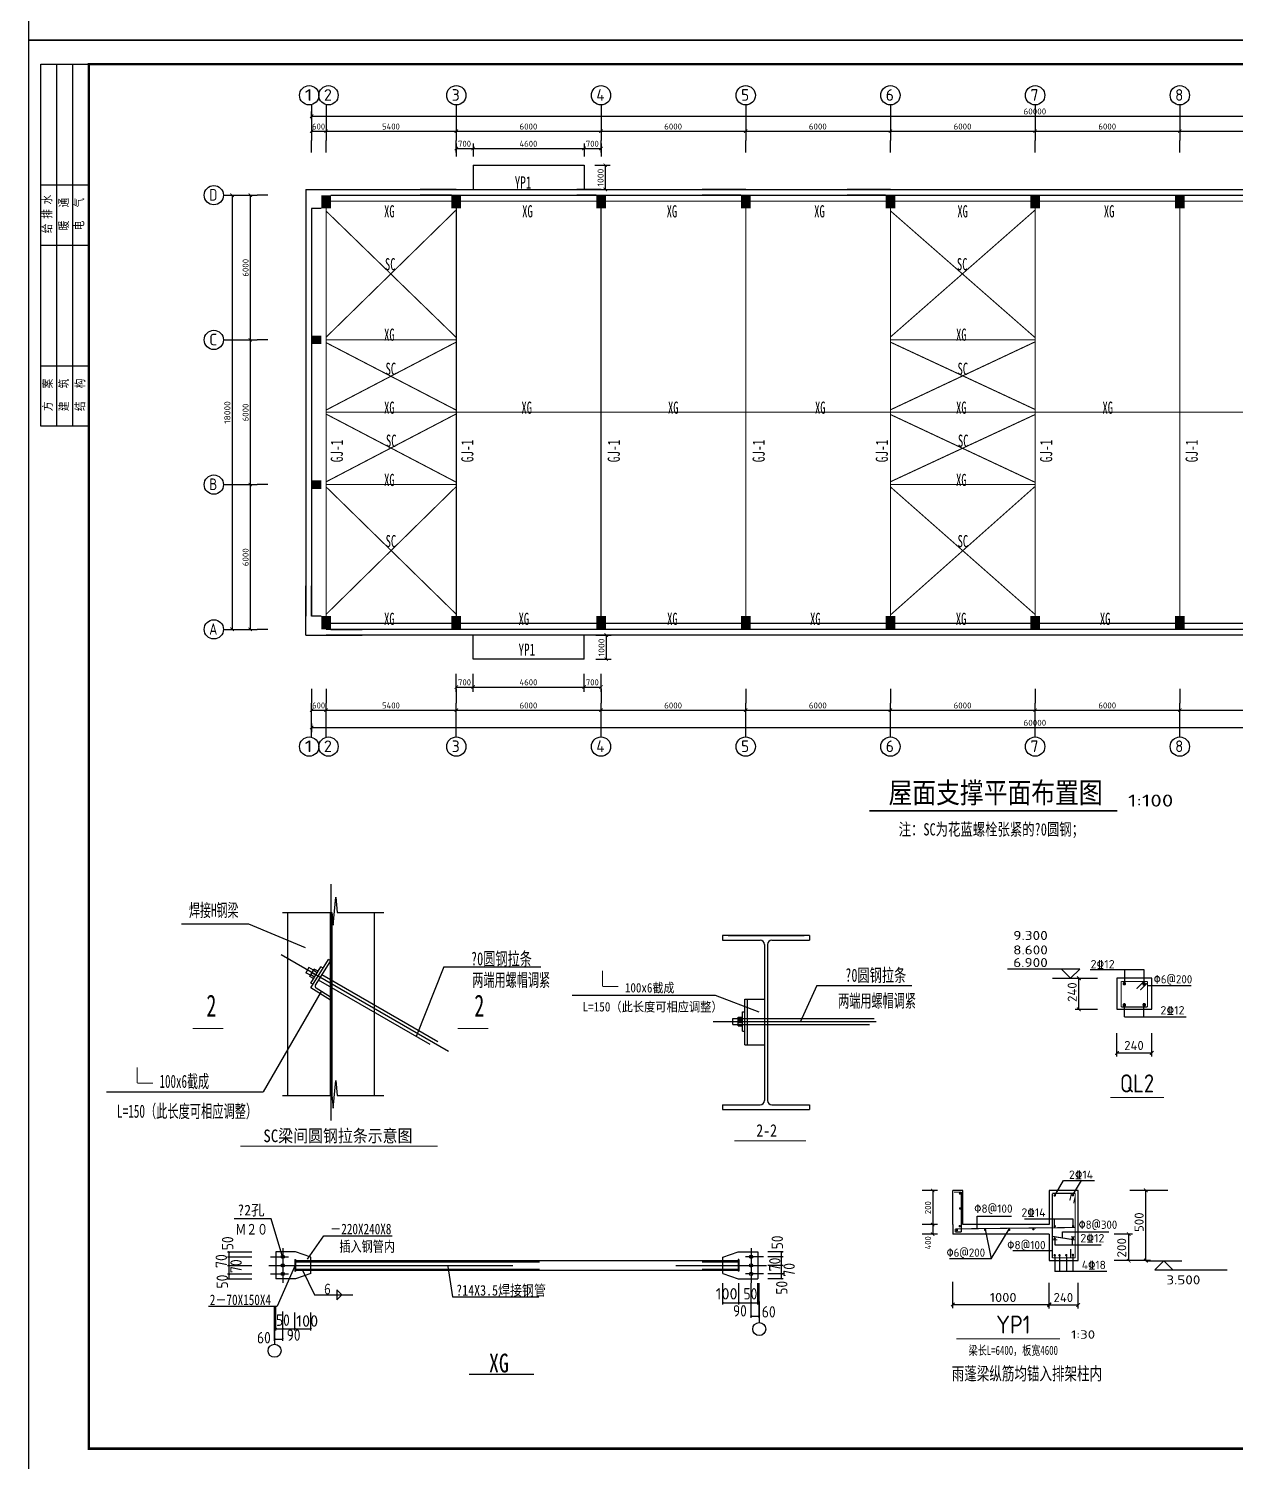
# Model space of a CAD drawing. Header units: millimetres. Extents: x 1442233 to 1526333, y -21810 to 275190.
# Drawn here: x 1442233 to 1492269, y 38065 to 97465 of the extents above; entities that cross this region are included whole.
import ezdxf
from ezdxf.enums import TextEntityAlignment as Align

# ---------------------------------------------------------------- set-up
doc = ezdxf.new("R2010")
doc.units = ezdxf.units.MM
doc.header["$LTSCALE"] = 1500
for name, pattern in [('2', [37.999999, 29.999999, -3, 2, -3]), ('5', [56.999999, 44.999999, -4.5, 3, -4.5]), ('6', [11.25, 6.75, -4.5]), ('7', [11.24382, 6.746292, -4.497528])]:
    doc.linetypes.add(name, pattern=pattern)
for name, color, linetype in [('1', 7, 'Continuous'), ('PUB_TITLE', 4, 'Continuous'), ('下划线', 2, 'Continuous'), ('中文', 2, 'Continuous'), ('墙线__粗线', 7, 'Continuous'), ('尺寸线及数字', 253, 'Continuous'), ('层0', 7, 'Continuous'), ('层1000', 7, 'Continuous'), ('层10104', 2, 'Continuous'), ('层2000', 4, 'Continuous'), ('层2048', 7, 'Continuous'), ('层411', 253, 'Continuous'), ('轴线__尺寸数字', 94, 'Continuous'), ('轴线__点划线', 94, '2'), ('轴线__轴线号和轴圈', 94, 'Continuous'), ('钢筋', 1, 'Continuous'), ('钢筋标注', 253, 'Continuous')]:
    doc.layers.add(name, color=color, linetype=linetype)
doc.layers.add('PUB_TEXT', color=7, linetype='Continuous', lineweight=15)
doc.styles.add('HZ', font='', dxfattribs={"width": 0.7, "height": 5})
doc.styles.get("Standard").update_dxf_attribs({"font": 'TSSDENG', "width": 0.75, "bigfont": 'TSSDCHN'})
doc.styles.get('HZ').set_extended_font_data('SimSun')

# ---------------------------------------------------------------- blocks, each defined once
blk = doc.blocks.new('1234')
for p, q in [((1825734, 837794), (1827734, 837794)), ((1825734, 822794), (1825734, 837794)), ((1826400, 822794), (1826400, 837794)), ((1827066, 822794), (1827066, 837794)), ((1825734, 832794), (1827734, 832794)), ((1825734, 830294), (1827734, 830294)), ((1825734, 825294), (1827734, 825294)), ((1827734, 822794), (1825734, 822794))]:
    blk.add_line(p, q)
at = {"layer": 'PUB_TITLE'}
blk.add_lwpolyline([(1825234, 779394), (1909334, 779394), (1909334, 838794), (1825234, 838794)], close=True, dxfattribs=at)
at = {"layer": 'PUB_TITLE', "const_width": 100}
blk.add_lwpolyline([(1827734, 780394), (1908334, 780394), (1908334, 837794), (1827734, 837794)], close=True, dxfattribs=at)
at = {"layer": 'PUB_TEXT'}
for s, p in [('水', (1826219, 831979)), ('通', (1826905, 831856)), ('气', (1827543, 831856)), ('排', (1826219, 831384)), ('给', (1826219, 830788)), ('暖', (1826905, 830910)), ('电', (1827543, 830910)), ('案', (1826239, 824356)), ('筑', (1826905, 824356)), ('构', (1827580, 824356)), ('方', (1826239, 823410)), ('建', (1826905, 823410)), ('结', (1827580, 823410))]:
    blk.add_text(s, height=400, rotation=90, dxfattribs=at).set_placement(p)

msp = doc.modelspace()

# ---------------------------------------------------------------- linework, layer by layer
at = {"layer": '下划线', "const_width": 70}
msp.add_lwpolyline([(1477091, 65039), (1487378, 65039)], dxfattribs=at)
at = {"layer": '中文'}
for p, q in [((1460666, 91800), (1460666, 90800)), ((1465266, 91800), (1465266, 90800)), ((1460666, 71320), (1460666, 72320)), ((1465266, 71320), (1465266, 72320)), ((1480552, 47885), (1480552, 49299)), ((1480974, 47885), (1480974, 49299))]:
    msp.add_line(p, q, dxfattribs=at)
at = {"layer": '墙线__粗线'}
for p, q in [((1460666, 91800), (1465266, 91800)), ((1453726, 90800), (1454566, 90800)), ((1453726, 90800), (1453726, 73110)), ((1454566, 90800), (1513366, 90800)), ((1454766, 90560), (1513366, 90560)), ((1459966, 90800), (1458466, 90800)), ((1459766, 90560), (1458466, 90560)), ((1459966, 90800), (1460966, 90800)), ((1460166, 90560), (1460966, 90560)), ((1465966, 90800), (1464966, 90800)), ((1465766, 90560), (1464966, 90560)), ((1465966, 90800), (1467766, 90800)), ((1466166, 90560), (1467766, 90560)), ((1471966, 90800), (1470166, 90800)), ((1471766, 90560), (1470166, 90560)), ((1471966, 90800), (1473766, 90800)), ((1472166, 90560), (1473766, 90560)), ((1477966, 90800), (1476166, 90800)), ((1477766, 90560), (1476166, 90560)), ((1477966, 90800), (1479766, 90800)), ((1478166, 90560), (1479766, 90560)), ((1454366, 90010), (1453966, 90010)), ((1453966, 90010), (1453966, 73110)), ((1453726, 72320), (1453726, 74360)), ((1453966, 73110), (1453966, 74360)), ((1454366, 73110), (1453966, 73110)), ((1513166, 72560), (1454566, 72560)), ((1454766, 72560), (1456066, 72560)), ((1453726, 72320), (1454566, 72320)), ((1513366, 72320), (1454566, 72320)), ((1454566, 72320), (1456066, 72320)), ((1465266, 71320), (1460666, 71320)), ((1484552, 49300), (1484552, 47885)), ((1485752, 49300), (1484552, 49300)), ((1485752, 46385), (1485752, 49300)), ((1481564, 47713), (1481564, 48231)), ((1481564, 48231), (1482983, 48231)), ((1480552, 47885), (1480552, 47485)), ((1485105, 47325), (1485105, 47580)), ((1485105, 47580), (1487025, 47580)), ((1484552, 47485), (1480552, 47485)), ((1484552, 47485), (1484552, 46385)), ((1484552, 46385), (1485752, 46385))]:
    msp.add_line(p, q, dxfattribs=at)
at = {"layer": '墙线__粗线', "const_width": 50}
for points in [[(1484803, 47815, 1), (1484753, 47815, 1), (1484803, 47815, 1)], [(1485567, 47815, 1), (1485517, 47815, 1), (1485567, 47815, 1)], [(1484803, 47300, 1), (1484753, 47300, 1), (1484803, 47300, 1)]]:
    msp.add_lwpolyline(points, format="xyb", dxfattribs=at)
at = {"layer": '尺寸线及数字'}
for p, q in [((1459966, 92697), (1459966, 92163)), ((1460666, 92697), (1460666, 92163)), ((1465266, 92697), (1465266, 92163)), ((1465966, 92697), (1465966, 92163)), ((1459966, 92497), (1460666, 92497)), ((1460666, 92497), (1465266, 92497)), ((1465266, 92497), (1465966, 92497)), ((1465713, 91800), (1466342, 91800)), ((1466142, 91800), (1466142, 90800)), ((1450468, 90560), (1450748, 90560)), ((1450668, 90560), (1450668, 72560)), ((1465713, 90800), (1466342, 90800)), ((1450468, 72560), (1450748, 72560)), ((1465748, 72320), (1466381, 72320)), ((1466181, 72320), (1466181, 71320)), ((1465748, 71320), (1466381, 71320)), ((1459966, 69968), (1459966, 70721)), ((1460666, 69968), (1460666, 70721)), ((1465266, 69968), (1465266, 70721)), ((1465966, 69968), (1465966, 70721)), ((1459966, 70168), (1460666, 70168)), ((1460666, 70168), (1465266, 70168)), ((1465266, 70168), (1465966, 70168)), ((1485630, 58094), (1486552, 58094)), ((1485780, 56806), (1485780, 58094)), ((1485630, 56806), (1486552, 56806)), ((1487361, 54845), (1487361, 55819)), ((1487361, 54995), (1488801, 54995)), ((1484778, 49085), (1485138, 49708)), ((1485138, 49708), (1486423, 49708)), ((1485523, 49085), (1485883, 49708)), ((1479920, 49299), (1479287, 49299)), ((1479720, 49299), (1479720, 47885)), ((1489470, 49300), (1487899, 49300)), ((1489470, 49300), (1487940, 49300)), ((1488560, 46385), (1488560, 49300)), ((1479920, 47885), (1479287, 47885)), ((1479720, 47885), (1479720, 47485)), ((1481893, 47689), (1482147, 46464)), ((1482147, 46464), (1482893, 47689)), ((1485548, 48109), (1483522, 48109)), ((1484773, 47815), (1484773, 48107)), ((1485548, 47868), (1485548, 48109)), ((1479920, 47485), (1479287, 47485)), ((1484778, 47300), (1484778, 47045)), ((1484778, 47045), (1486703, 47045)), ((1485503, 47300), (1485503, 47045)), ((1487998, 47485), (1487250, 47485)), ((1487848, 46385), (1487848, 47485)), ((1450481, 46747), (1451482, 46747)), ((1450481, 46545), (1451482, 46545)), ((1450548, 46545), (1450548, 46747)), ((1450548, 46189), (1450548, 46545)), ((1473517, 46747), (1472877, 46747)), ((1473517, 46545), (1472877, 46545)), ((1473449, 46545), (1473449, 46747)), ((1473449, 46189), (1473449, 46545)), ((1482147, 46464), (1480419, 46464)), ((1484681, 46786), (1483046, 46786)), ((1484783, 46560), (1484783, 45942)), ((1484981, 46560), (1484981, 45942)), ((1485264, 46560), (1485264, 45942)), ((1485534, 46572), (1485534, 45942)), ((1487998, 46385), (1487250, 46385)), ((1488749, 46385), (1487940, 46385)), ((1450481, 46189), (1451482, 46189)), ((1450481, 45834), (1451482, 45834)), ((1450548, 45834), (1450548, 46189)), ((1450548, 45632), (1450548, 45834)), ((1473517, 46189), (1472877, 46189)), ((1473517, 45834), (1472877, 45834)), ((1473449, 45834), (1473449, 46189)), ((1473449, 45632), (1473449, 45834)), ((1486939, 45942), (1484783, 45942)), ((1450481, 45632), (1451482, 45632)), ((1471022, 44565), (1471022, 45449)), ((1471685, 44565), (1471685, 45449)), ((1472187, 44565), (1472187, 45449)), ((1472470, 44565), (1472470, 45449)), ((1472528, 44565), (1472528, 45449)), ((1473517, 45632), (1472877, 45632)), ((1480552, 44804), (1480552, 45505)), ((1480552, 44418), (1480552, 45339)), ((1484552, 44397), (1484552, 45462)), ((1484552, 44418), (1484552, 45339)), ((1485752, 44397), (1485752, 45462)), ((1471022, 44632), (1471685, 44632)), ((1471685, 44632), (1472187, 44632)), ((1472187, 44011), (1472187, 44896)), ((1472187, 44632), (1472470, 44632)), ((1472528, 44011), (1472528, 44896)), ((1480552, 44568), (1484552, 44568)), ((1452431, 43493), (1452431, 44503)), ((1452488, 43493), (1452488, 44503)), ((1452772, 43493), (1452772, 44281)), ((1452772, 43488), (1452772, 44240)), ((1453273, 43488), (1453273, 44240)), ((1453936, 43488), (1453936, 44240)), ((1472187, 44079), (1472528, 44079)), ((1484552, 44547), (1485752, 44547)), ((1452431, 43063), (1452431, 43668)), ((1452488, 43561), (1452772, 43561)), ((1452772, 43063), (1452772, 43668)), ((1452772, 43555), (1453273, 43555)), ((1453273, 43555), (1453936, 43555)), ((1452431, 43130), (1452772, 43130))]:
    msp.add_line(p, q, dxfattribs=at)
at = {"layer": '尺寸线及数字', "color": 7}
for p, q in [((1485815, 58469), (1482815, 58469)), ((1485440, 58094), (1485065, 58469)), ((1485440, 58094), (1485815, 58469)), ((1484690, 58094), (1486190, 58094)), ((1488552, 46384), (1490052, 46384)), ((1489302, 46384), (1488927, 46009)), ((1489302, 46384), (1489677, 46009)), ((1488927, 46009), (1491927, 46009))]:
    msp.add_line(p, q, dxfattribs=at)
at = {"layer": '尺寸线及数字'}
for points, const_width in [([(1459895, 92427), (1460037, 92568)], 36), ([(1460595, 92427), (1460737, 92568)], 36), ([(1465195, 92427), (1465337, 92568)], 36), ([(1465895, 92427), (1466037, 92568)], 36), ([(1466212, 91730), (1466071, 91871)], 36), ([(1466212, 90730), (1466071, 90871)], 36), ([(1450739, 90490), (1450597, 90631)], 36), ([(1450739, 72490), (1450597, 72631)], 36), ([(1466252, 72250), (1466110, 72391)], 36), ([(1466252, 71250), (1466110, 71391)], 36), ([(1459895, 70098), (1460037, 70239)], 36), ([(1460595, 70098), (1460737, 70239)], 36), ([(1465195, 70098), (1465337, 70239)], 36), ([(1465895, 70098), (1466037, 70239)], 36), ([(1485705, 58169), (1485855, 58019)], 45), ([(1485705, 56881), (1485855, 56731)], 45), ([(1487286, 54920), (1487436, 55070)], 45), ([(1488726, 54920), (1488876, 55070)], 45), ([(1479791, 49228), (1479649, 49369)], 36), ([(1488485, 49375), (1488635, 49225)], 45), ([(1488485, 49375), (1488635, 49225)], 45), ([(1479791, 47815), (1479649, 47956)], 36), ([(1479791, 47415), (1479649, 47556)], 36), ([(1487773, 47560), (1487923, 47410)], 35), ([(1450514, 46780), (1450582, 46713)], 35), ([(1450514, 46579), (1450582, 46511)], 35), ([(1473415, 46780), (1473483, 46713)], 35), ([(1473415, 46579), (1473483, 46511)], 35), ([(1487773, 46460), (1487923, 46310)], 35), ([(1488485, 46460), (1488635, 46310)], 45), ([(1450514, 46223), (1450582, 46156)], 35), ([(1450514, 45868), (1450582, 45800)], 35), ([(1473415, 46223), (1473483, 46156)], 35), ([(1473415, 45868), (1473483, 45800)], 35), ([(1450514, 45666), (1450582, 45598)], 35), ([(1473415, 45666), (1473483, 45598)], 35), ([(1470989, 44599), (1471056, 44666)], 35), ([(1471651, 44599), (1471719, 44666)], 35), ([(1472153, 44599), (1472220, 44666)], 35), ([(1472437, 44599), (1472504, 44666)], 35), ([(1480477, 44493), (1480627, 44643)], 45), ([(1484477, 44493), (1484627, 44643)], 45), ([(1484477, 44472), (1484627, 44622)], 45), ([(1485677, 44472), (1485827, 44622)], 45), ([(1472153, 44045), (1472220, 44113)], 35), ([(1472494, 44045), (1472561, 44113)], 35), ([(1452454, 43527), (1452522, 43594)], 35), ([(1452738, 43527), (1452806, 43594)], 35), ([(1452738, 43522), (1452806, 43589)], 35), ([(1453239, 43522), (1453307, 43589)], 35), ([(1453902, 43522), (1453970, 43589)], 35), ([(1452397, 43096), (1452464, 43164)], 35), ([(1452738, 43096), (1452806, 43164)], 35)]:
    msp.add_lwpolyline(points, dxfattribs=dict(at, const_width=const_width))
at = {"layer": '层0'}
for p, q in [((1488491, 58446), (1486255, 58446)), ((1487681, 57851), (1487681, 58446)), ((1488491, 57851), (1488491, 58446)), ((1487361, 58094), (1487361, 56806)), ((1488801, 58094), (1487361, 58094)), ((1490434, 57781), (1488626, 57781)), ((1488801, 56806), (1488801, 58094)), ((1487675, 56498), (1487675, 57059)), ((1488470, 56498), (1488470, 57066)), ((1487361, 56806), (1488801, 56806)), ((1487675, 56498), (1490231, 56498)), ((1488801, 54845), (1488801, 55819)), ((1480974, 49299), (1480552, 49299)), ((1484552, 47885), (1480974, 47885))]:
    msp.add_line(p, q, dxfattribs=at)
at = {"layer": '层0', "color": 1, "const_width": 45}
msp.add_lwpolyline([(1487080, 53150), (1489312, 53150)], dxfattribs=at)
at = {"layer": '层1000'}
for p, q in [((1454855, 60298), (1454975, 61451)), ((1454975, 61451), (1455023, 60826)), ((1452753, 60826), (1454807, 60826)), ((1452980, 53231), (1452980, 60826)), ((1454744, 53231), (1454744, 60826)), ((1454807, 60826), (1454855, 60298)), ((1454816, 53231), (1454816, 60723)), ((1455023, 60826), (1456955, 60826)), ((1456580, 53231), (1456580, 60826)), ((1448577, 60357), (1451343, 60357)), ((1451343, 60357), (1453702, 59364)), ((1471008, 59871), (1471008, 59673)), ((1474608, 59871), (1471008, 59871)), ((1471008, 59673), (1472565, 59673)), ((1471233, 59871), (1474383, 59871)), ((1472745, 59493), (1472745, 53027)), ((1472871, 59493), (1472871, 53027)), ((1473051, 59673), (1474608, 59673)), ((1474608, 59871), (1474608, 59673)), ((1453930, 57698), (1454666, 58872)), ((1454720, 58838), (1454666, 58872)), ((1453851, 58543), (1453725, 58325)), ((1453914, 58215), (1453725, 58325)), ((1454048, 58429), (1453851, 58543)), ((1453886, 58170), (1454077, 58475)), ((1453927, 57897), (1454348, 58568)), ((1454080, 58141), (1453927, 58236)), ((1453981, 58322), (1454137, 58232)), ((1454195, 58324), (1454042, 58419)), ((1454233, 58385), (1454077, 58475)), ((1454126, 57808), (1454734, 58776)), ((1454441, 58514), (1454348, 58568)), ((1459202, 55454), (1454392, 58231)), ((1459450, 58573), (1458305, 55680)), ((1459450, 58573), (1463464, 58573)), ((1454042, 58080), (1453886, 58170)), ((1454020, 57842), (1453927, 57897)), ((1454744, 57187), (1453930, 57698)), ((1454744, 57314), (1454155, 57684)), ((1458882, 55347), (1454257, 58017)), ((1474916, 57791), (1474218, 56279)), ((1474916, 57791), (1478859, 57791)), ((1454366, 57551), (1451959, 53381)), ((1464764, 57386), (1470698, 57386)), ((1470698, 57386), (1472512, 56708)), ((1471935, 55337), (1471935, 57222)), ((1471935, 57222), (1472745, 57222)), ((1471647, 56481), (1471827, 56481)), ((1471647, 56121), (1471647, 56481)), ((1471827, 56697), (1471935, 56697)), ((1471827, 55905), (1471827, 56697)), ((1471427, 56175), (1471427, 56427)), ((1471427, 56427), (1477289, 56427)), ((1471427, 56175), (1477100, 56175)), ((1471827, 56355), (1471647, 56355)), ((1471827, 56301), (1471647, 56301)), ((1471827, 56247), (1471647, 56247)), ((1471647, 56121), (1471827, 56121)), ((1471827, 55905), (1471935, 55905)), ((1471935, 55337), (1472745, 55337)), ((1454855, 52703), (1454975, 53856)), ((1454975, 53856), (1455023, 53231)), ((1445466, 53381), (1451959, 53381)), ((1452753, 53231), (1454807, 53231)), ((1454807, 53231), (1454855, 52703)), ((1455023, 53231), (1456955, 53231)), ((1471008, 52847), (1471008, 52649)), ((1471008, 52847), (1472565, 52847)), ((1471008, 52649), (1474608, 52649)), ((1473051, 52847), (1474608, 52847)), ((1474608, 52847), (1474608, 52649)), ((1452283, 48122), (1450749, 48122)), ((1452772, 46506), (1452283, 48122)), ((1453799, 46448), (1454468, 47410)), ((1454468, 47410), (1457310, 47410)), ((1453300, 46747), (1452488, 46747)), ((1452488, 46747), (1452488, 45632)), ((1453273, 46435), (1453273, 45944)), ((1453273, 46435), (1453300, 46435)), ((1453937, 46527), (1453300, 46747)), ((1453300, 46435), (1453300, 45944)), ((1453300, 46392), (1471658, 46392)), ((1471022, 46527), (1471658, 46747)), ((1471658, 46747), (1472470, 46747)), ((1471685, 46435), (1471658, 46435)), ((1471658, 46435), (1471658, 45944)), ((1471685, 46435), (1471685, 45944)), ((1472470, 46747), (1472470, 45632)), ((1453300, 46229), (1452537, 44503)), ((1453273, 45944), (1453300, 45944)), ((1453300, 45987), (1471658, 45987)), ((1453937, 45852), (1453300, 45632)), ((1453588, 45988), (1454090, 44967)), ((1459608, 46148), (1459805, 44882)), ((1471022, 45852), (1471658, 45632)), ((1471685, 45944), (1471658, 45944)), ((1453300, 45632), (1452488, 45632)), ((1455011, 45169), (1455011, 44764)), ((1455011, 45169), (1455213, 44967)), ((1471658, 45632), (1472470, 45632)), ((1454090, 44967), (1455682, 44967)), ((1455213, 44967), (1455011, 44764)), ((1459805, 44882), (1463387, 44882)), ((1449696, 44503), (1452537, 44503))]:
    msp.add_line(p, q, dxfattribs=at)
at = {"layer": '层1000', "color": 7, "linetype": '5'}
msp.add_line((1472043, 55337), (1472043, 57222), dxfattribs=at)
at = {"layer": '层1000', "color": 7, "linetype": '7'}
for p, q in [((1453300, 46334), (1471658, 46334)), ((1453936, 45852), (1453937, 46527)), ((1471022, 45852), (1471022, 46527)), ((1453300, 46035), (1471658, 46035))]:
    msp.add_line(p, q, dxfattribs=at)
at = {"layer": '层1000'}
for points, const_width in [([(1466033, 57753), (1466033, 58407)], 40), ([(1466686, 57753), (1466033, 57753)], 40), ([(1449030, 56015), (1450302, 56015)], 40), ([(1460020, 56015), (1461292, 56015)], 40), ([(1446735, 53748), (1446735, 54401)], 40), ([(1447388, 53748), (1446735, 53748)], 40), ([(1451012, 51128), (1459187, 51128)], 40), ([(1471488, 51352), (1474469, 51352)], 40), ([(1453588, 45988), (1453839, 45478)], 45), ([(1460493, 41672), (1463182, 41672)], 45)]:
    msp.add_lwpolyline(points, dxfattribs=dict(at, const_width=const_width))
for centre, radius in [((1452772, 46545), 67.6), ((1472187, 46545), 67.5), ((1452772, 46189), 67.6), ((1452772, 45834), 67.6), ((1472187, 46189), 67.5), ((1472187, 45834), 67.5)]:
    msp.add_circle(centre, radius, dxfattribs=at)
for centre, radius, start, end in [((1472565, 59493), 180, 0, 90), ((1473051, 59493), 180, 90.00995, 180.00001), ((1454696, 58800), 45.1, 327.85876, 57.83665), ((1454203, 57760), 90, 147.88285, 237.95878), ((1472565, 53027), 180, 270, 0), ((1473051, 53027), 180, 180.00001, 270.00001), ((1452825, 46545), 87.8, 129.92047, 230.10827), ((1472134, 46545), 87.9, 309.92947, 50.04836), ((1452825, 46189), 87.8, 129.90738, 230.04172), ((1452825, 45834), 87.8, 129.90738, 230.07435), ((1472134, 46189), 87.8, 309.95566, 50.03), ((1472134, 45834), 87.8, 309.98184, 50.01816)]:
    msp.add_arc(centre, radius, start, end, dxfattribs=at)
at = {"layer": '层10104', "const_width": 45}
for points in [[(1454766, 90310), (1513366, 90310)], [(1454566, 90010), (1454566, 73110)], [(1454566, 84671), (1459966, 89954)], [(1454566, 89903), (1459966, 84658)], [(1459966, 90010), (1459966, 73110)], [(1465966, 90010), (1465966, 73110)], [(1471966, 90010), (1471966, 73110)], [(1477966, 90010), (1477966, 73110)], [(1477966, 84679), (1483966, 89944)], [(1477966, 89911), (1483966, 84655)], [(1483966, 90010), (1483966, 73110)], [(1489966, 90010), (1489966, 73110)], [(1454566, 84560), (1459966, 84560)], [(1454566, 81651), (1459966, 84472)], [(1454566, 84447), (1459966, 81646)], [(1477966, 84560), (1483966, 84560)], [(1477966, 81660), (1483966, 84480)], [(1477966, 84467), (1483966, 81675)], [(1454566, 81560), (1513366, 81560)], [(1454566, 78675), (1459966, 81494)], [(1454566, 81485), (1459966, 78659)], [(1477966, 81467), (1483966, 78656)], [(1477966, 78678), (1483966, 81466)], [(1454566, 78560), (1459966, 78560)], [(1454566, 73180), (1459966, 78482)], [(1454566, 78466), (1459966, 73182)], [(1477966, 78560), (1483966, 78560)], [(1477966, 73156), (1483966, 78486)], [(1477966, 78466), (1483966, 73177)], [(1513166, 72810), (1454566, 72810)]]:
    msp.add_lwpolyline(points, dxfattribs=at)
at = {"layer": '层2048'}
for p, q in [((1454780, 52201), (1454780, 61991)), ((1459637, 55057), (1452699, 59062)), ((1470612, 56301), (1477376, 56301))]:
    msp.add_line(p, q, dxfattribs=at)
at = {"layer": '层2048', "color": 1, "linetype": '6'}
for p, q in [((1452255, 46545), (1453005, 46545)), ((1452772, 46899), (1452772, 45464)), ((1472704, 46545), (1471954, 46545)), ((1472187, 46899), (1472187, 45464)), ((1452189, 46189), (1472824, 46189)), ((1452255, 45834), (1453005, 45834)), ((1472704, 45834), (1471954, 45834))]:
    msp.add_line(p, q, dxfattribs=at)
at = {"layer": '层411'}
for points in [[(1454366, 90560), (1454766, 90560), (1454366, 90010), (1454766, 90010)], [(1459766, 90560), (1460166, 90560), (1459766, 90010), (1460166, 90010)], [(1465766, 90560), (1466166, 90560), (1465766, 90010), (1466166, 90010)], [(1471766, 90560), (1472166, 90560), (1471766, 90010), (1472166, 90010)], [(1477766, 90560), (1478166, 90560), (1477766, 90010), (1478166, 90010)], [(1483766, 90560), (1484166, 90560), (1483766, 90010), (1484166, 90010)], [(1489766, 90560), (1490166, 90560), (1489766, 90010), (1490166, 90010)], [(1453966, 84385), (1453966, 84735), (1454366, 84385), (1454366, 84735)], [(1453966, 78385), (1453966, 78735), (1454366, 78385), (1454366, 78735)], [(1454366, 73110), (1454766, 73110), (1454366, 72560), (1454766, 72560)], [(1459766, 73110), (1460166, 73110), (1459766, 72560), (1460166, 72560)], [(1465766, 73110), (1466166, 73110), (1465766, 72560), (1466166, 72560)], [(1471766, 73110), (1472166, 73110), (1471766, 72560), (1472166, 72560)], [(1477766, 73110), (1478166, 73110), (1477766, 72560), (1478166, 72560)], [(1483766, 73110), (1484166, 73110), (1483766, 72560), (1484166, 72560)], [(1489766, 73110), (1490166, 73110), (1489766, 72560), (1490166, 72560)]]:
    msp.add_solid(points, dxfattribs=at)
at = {"layer": '轴线__尺寸数字'}
for p, q in [((1453966, 93713), (1453966, 94036)), ((1453966, 93836), (1513966, 93836)), ((1453966, 93212), (1454566, 93212)), ((1453966, 93202), (1453966, 93212)), ((1454566, 93202), (1454566, 93212)), ((1454566, 93212), (1459966, 93212)), ((1454566, 93202), (1454566, 93212)), ((1459966, 93202), (1459966, 93212)), ((1459966, 93212), (1465966, 93212)), ((1459966, 93202), (1459966, 93212)), ((1465966, 93202), (1465966, 93212)), ((1465966, 93212), (1471966, 93212)), ((1465966, 93202), (1465966, 93212)), ((1471966, 93202), (1471966, 93212)), ((1471966, 93212), (1477966, 93212)), ((1471966, 93202), (1471966, 93212)), ((1477966, 93202), (1477966, 93212)), ((1477966, 93212), (1483966, 93212)), ((1477966, 93202), (1477966, 93212)), ((1483966, 93202), (1483966, 93212)), ((1483966, 93212), (1489966, 93212)), ((1483966, 93202), (1483966, 93212)), ((1489966, 93202), (1489966, 93212)), ((1489966, 93212), (1495966, 93212)), ((1489966, 93202), (1489966, 93212)), ((1451412, 90560), (1451422, 90560)), ((1451422, 90560), (1451422, 84560)), ((1451412, 84560), (1451422, 84560)), ((1451412, 84560), (1451422, 84560)), ((1451422, 84560), (1451422, 78560)), ((1451412, 78560), (1451422, 78560)), ((1451412, 78560), (1451422, 78560)), ((1451422, 78560), (1451422, 72560)), ((1451412, 72560), (1451422, 72560)), ((1453966, 69208), (1454566, 69208)), ((1453966, 69198), (1453966, 69208)), ((1454566, 69198), (1454566, 69208)), ((1454566, 69208), (1459966, 69208)), ((1454566, 69198), (1454566, 69208)), ((1459966, 69198), (1459966, 69208)), ((1459966, 69208), (1465966, 69208)), ((1459966, 69198), (1459966, 69208)), ((1465966, 69198), (1465966, 69208)), ((1465966, 69208), (1471966, 69208)), ((1465966, 69198), (1465966, 69208)), ((1471966, 69198), (1471966, 69208)), ((1471966, 69208), (1477966, 69208)), ((1471966, 69198), (1471966, 69208)), ((1477966, 69198), (1477966, 69208)), ((1477966, 69208), (1483966, 69208)), ((1477966, 69198), (1477966, 69208)), ((1483966, 69198), (1483966, 69208)), ((1483966, 69208), (1489966, 69208)), ((1483966, 69198), (1483966, 69208)), ((1489966, 69198), (1489966, 69208)), ((1489966, 69208), (1495966, 69208)), ((1489966, 69198), (1489966, 69208)), ((1453966, 68657), (1453966, 68290)), ((1453966, 68490), (1513966, 68490))]:
    msp.add_line(p, q, dxfattribs=at)
at = {"layer": '轴线__尺寸数字', "const_width": 36}
for points in [[(1453895, 93765), (1454037, 93906)], [(1453896, 93142), (1454036, 93282)], [(1454496, 93142), (1454636, 93282)], [(1454496, 93142), (1454636, 93282)], [(1459896, 93142), (1460036, 93282)], [(1459896, 93142), (1460036, 93282)], [(1465896, 93142), (1466036, 93282)], [(1465896, 93142), (1466036, 93282)], [(1471896, 93142), (1472036, 93282)], [(1471896, 93142), (1472036, 93282)], [(1477896, 93142), (1478036, 93282)], [(1477896, 93142), (1478036, 93282)], [(1483896, 93142), (1484036, 93282)], [(1483896, 93142), (1484036, 93282)], [(1489896, 93142), (1490036, 93282)], [(1489896, 93142), (1490036, 93282)], [(1451492, 90490), (1451352, 90630)], [(1451492, 84490), (1451352, 84630)], [(1451492, 84490), (1451352, 84630)], [(1451492, 78490), (1451352, 78630)], [(1451492, 78490), (1451352, 78630)], [(1451492, 72490), (1451352, 72630)], [(1453896, 69138), (1454036, 69278)], [(1454496, 69138), (1454636, 69278)], [(1454496, 69138), (1454636, 69278)], [(1459896, 69138), (1460036, 69278)], [(1459896, 69138), (1460036, 69278)], [(1465896, 69138), (1466036, 69278)], [(1465896, 69138), (1466036, 69278)], [(1471896, 69138), (1472036, 69278)], [(1471896, 69138), (1472036, 69278)], [(1477896, 69138), (1478036, 69278)], [(1477896, 69138), (1478036, 69278)], [(1483896, 69138), (1484036, 69278)], [(1483896, 69138), (1484036, 69278)], [(1489896, 69138), (1490036, 69278)], [(1489896, 69138), (1490036, 69278)], [(1453895, 68419), (1454037, 68561)]]:
    msp.add_lwpolyline(points, dxfattribs=at)
at = {"layer": '轴线__点划线'}
for p, q in [((1453966, 94302), (1453966, 93202)), ((1454566, 94302), (1454566, 93202)), ((1459966, 94302), (1459966, 93202)), ((1465966, 94302), (1465966, 93202)), ((1471966, 94302), (1471966, 93202)), ((1477966, 94302), (1477966, 93202)), ((1483966, 94302), (1483966, 93202)), ((1489966, 94302), (1489966, 93202)), ((1453966, 93202), (1453966, 92827)), ((1453966, 93202), (1453966, 92827)), ((1453966, 92331), (1453966, 92827)), ((1454566, 93202), (1454566, 92827)), ((1454566, 93202), (1454566, 92827)), ((1454566, 92331), (1454566, 92827)), ((1459966, 93202), (1459966, 92827)), ((1459966, 93202), (1459966, 92827)), ((1459966, 92331), (1459966, 92827)), ((1465966, 93202), (1465966, 92827)), ((1465966, 93202), (1465966, 92827)), ((1465966, 92331), (1465966, 92827)), ((1471966, 93202), (1471966, 92827)), ((1471966, 93202), (1471966, 92827)), ((1471966, 92331), (1471966, 92827)), ((1477966, 93202), (1477966, 92827)), ((1477966, 93202), (1477966, 92827)), ((1477966, 92331), (1477966, 92827)), ((1483966, 93202), (1483966, 92827)), ((1483966, 93202), (1483966, 92827)), ((1483966, 92331), (1483966, 92827)), ((1489966, 93202), (1489966, 92827)), ((1489966, 93202), (1489966, 92827)), ((1489966, 92331), (1489966, 92827)), ((1450312, 90560), (1451412, 90560)), ((1451412, 90560), (1451711, 90560)), ((1451412, 90560), (1451711, 90560)), ((1452156, 90560), (1451711, 90560)), ((1450312, 84560), (1451412, 84560)), ((1451412, 84560), (1451711, 84560)), ((1451412, 84560), (1451711, 84560)), ((1452156, 84560), (1451711, 84560)), ((1450312, 78560), (1451412, 78560)), ((1451412, 78560), (1451711, 78560)), ((1451412, 78560), (1451711, 78560)), ((1452156, 78560), (1451711, 78560)), ((1450312, 72560), (1451412, 72560)), ((1451412, 72560), (1451711, 72560)), ((1451412, 72560), (1451711, 72560)), ((1452156, 72560), (1451711, 72560)), ((1453966, 70099), (1453966, 69498)), ((1454566, 70099), (1454566, 69498)), ((1459966, 70099), (1459966, 69498)), ((1465966, 70099), (1465966, 69498)), ((1471966, 70099), (1471966, 69498)), ((1477966, 70099), (1477966, 69498)), ((1483966, 70099), (1483966, 69498)), ((1489966, 70099), (1489966, 69498)), ((1453966, 69198), (1453966, 69498)), ((1453966, 69198), (1453966, 69498)), ((1453966, 68098), (1453966, 69198)), ((1454566, 69198), (1454566, 69498)), ((1454566, 69198), (1454566, 69498)), ((1454566, 68098), (1454566, 69198)), ((1459966, 69198), (1459966, 69498)), ((1459966, 69198), (1459966, 69498)), ((1459966, 68098), (1459966, 69198)), ((1465966, 69198), (1465966, 69498)), ((1465966, 69198), (1465966, 69498)), ((1465966, 68098), (1465966, 69198)), ((1471966, 69198), (1471966, 69498)), ((1471966, 69198), (1471966, 69498)), ((1471966, 68098), (1471966, 69198)), ((1477966, 69198), (1477966, 69498)), ((1477966, 69198), (1477966, 69498)), ((1477966, 68098), (1477966, 69198)), ((1483966, 69198), (1483966, 69498)), ((1483966, 69198), (1483966, 69498)), ((1483966, 68098), (1483966, 69198)), ((1489966, 69198), (1489966, 69498)), ((1489966, 69198), (1489966, 69498)), ((1489966, 68098), (1489966, 69198))]:
    msp.add_line(p, q, dxfattribs=at)
at = {"layer": '轴线__点划线', "color": 94, "linetype": '6'}
for p, q in [((1472528, 44691), (1472528, 43820)), ((1452431, 43667), (1452431, 42919))]:
    msp.add_line(p, q, dxfattribs=at)
at = {"layer": '轴线__轴线号和轴圈'}
for centre, radius in [((1453866, 94702), 400), ((1454666, 94702), 400), ((1459966, 94702), 400), ((1465966, 94702), 400), ((1471966, 94702), 400), ((1477966, 94702), 400), ((1483966, 94702), 400), ((1489966, 94702), 400), ((1449912, 90560), 400), ((1449912, 84560), 400), ((1449912, 78560), 400), ((1449912, 72560), 400), ((1453866, 67698), 400), ((1454666, 67698), 400), ((1459966, 67698), 400), ((1465966, 67698), 400), ((1471966, 67698), 400), ((1477966, 67698), 400), ((1483966, 67698), 400), ((1489966, 67698), 400), ((1472528, 43550), 270), ((1452431, 42649), 270)]:
    msp.add_circle(centre, radius, dxfattribs=at)
at = {"layer": '钢筋', "const_width": 45}
for points in [[(1487538, 56901), (1487538, 57962)], [(1487538, 57962), (1488626, 57962)], [(1487538, 56901), (1487538, 57962)], [(1488176, 57662), (1488476, 57962)], [(1488626, 57902), (1488326, 57602)], [(1488626, 57962), (1488626, 56901)], [(1488626, 57962), (1488626, 57746)], [(1488626, 56901), (1487538, 56901)], [(1480905, 49225), (1480608, 49225)], [(1480905, 47572), (1480905, 49225)], [(1484681, 49175), (1485627, 49175)], [(1484681, 46501), (1484681, 49164)], [(1485403, 48877), (1485477, 49175)], [(1485477, 49175), (1485627, 49175)], [(1485627, 49025), (1485563, 48765)], [(1485627, 49175), (1485627, 49025)], [(1485627, 46501), (1485627, 49175)], [(1485627, 49125), (1485627, 46501)], [(1480652, 47702), (1485627, 47760)], [(1480652, 47702), (1480652, 47572)], [(1480652, 47572), (1480905, 47572)], [(1480652, 47572), (1480905, 47572)], [(1484681, 47392), (1485627, 47244)], [(1484681, 47252), (1484885, 47252)], [(1485627, 47371), (1485450, 47371)], [(1485627, 46501), (1484681, 46501)], [(1485440, 46501), (1485440, 46868)], [(1480699, 43140), (1485004, 43140)]]:
    msp.add_lwpolyline(points, dxfattribs=at)
at = {"layer": '钢筋'}
for points, const_width in [([(1487704, 57870, 1), (1487629, 57870, 1), (1487704, 57870, 1)], 75), ([(1488529, 57851, 1), (1488454, 57851, 1), (1488529, 57851, 1)], 75), ([(1487704, 56984, 1), (1487629, 56984, 1), (1487704, 56984, 1)], 75), ([(1488529, 56995, 1), (1488454, 56995, 1), (1488529, 56995, 1)], 75), ([(1480877, 49171, 1), (1480827, 49171, 1), (1480877, 49171, 1)], 50), ([(1484803, 49085, 1), (1484753, 49085, 1), (1484803, 49085, 1)], 50), ([(1485559, 49097, 1), (1485509, 49097, 1), (1485559, 49097, 1)], 50), ([(1480880, 48551, 1), (1480830, 48551, 1), (1480880, 48551, 1)], 50), ([(1480748, 47652, 1), (1480698, 47652, 1), (1480748, 47652, 1)], 50), ([(1480867, 47815, 1), (1480817, 47815, 1), (1480867, 47815, 1)], 50), ([(1481918, 47666, 1), (1481868, 47666, 1), (1481918, 47666, 1)], 50), ([(1482918, 47666, 1), (1482868, 47666, 1), (1482918, 47666, 1)], 50), ([(1483918, 47689, 1), (1483868, 47689, 1), (1483918, 47689, 1)], 50), ([(1485559, 47312, 1), (1485509, 47312, 1), (1485559, 47312, 1)], 50), ([(1484803, 46610, 1), (1484753, 46610, 1), (1484803, 46610, 1)], 50), ([(1485001, 46610, 1), (1484951, 46610, 1), (1485001, 46610, 1)], 50), ([(1485284, 46610, 1), (1485234, 46610, 1), (1485284, 46610, 1)], 50), ([(1485559, 46622, 1), (1485509, 46622, 1), (1485559, 46622, 1)], 50)]:
    msp.add_lwpolyline(points, format="xyb", dxfattribs=dict(at, const_width=const_width))

# ---------------------------------------------------------------- block references
at = {"layer": '1'}
for p in [(-383001, -682404), (-383001, -741804)]:
    msp.add_blockref('1234', p, dxfattribs=at)

# ---------------------------------------------------------------- texts
at = {"layer": '中文', "style": 'HZ'}
for s, height, width, p, p2 in [('YP1', 505.7, 0.633663, (1462388, 90837), (1463076, 90837)), ('XG', 505.7, 0.604861, (1456971, 89640), (1457408, 89640)), ('XG', 505.7, 0.604861, (1462697, 89640), (1463134, 89640)), ('XG', 505.7, 0.604861, (1468689, 89640), (1469126, 89640)), ('XG', 505.7, 0.604861, (1474805, 89640), (1475242, 89640)), ('XG', 505.7, 0.604861, (1480742, 89640), (1481179, 89640)), ('XG', 505.7, 0.604861, (1486816, 89640), (1487253, 89640)), ('SC', 505.7, 0.604861, (1457007, 87447), (1457445, 87447)), ('SC', 505.7, 0.604861, (1480724, 87447), (1481162, 87447)), ('XG', 505.7, 0.604861, (1456971, 84525), (1457408, 84525)), ('XG', 505.7, 0.604861, (1480688, 84525), (1481125, 84525)), ('SC', 505.7, 0.604861, (1457032, 83110), (1457470, 83110)), ('SC', 505.7, 0.604861, (1480749, 83110), (1481187, 83110)), ('XG', 505.7, 0.604861, (1456971, 81498), (1457408, 81498)), ('XG', 505.7, 0.604861, (1462666, 81498), (1463103, 81498)), ('XG', 505.7, 0.604861, (1468744, 81498), (1469181, 81498)), ('XG', 505.7, 0.604861, (1474839, 81498), (1475276, 81498)), ('XG', 505.7, 0.604861, (1480688, 81498), (1481125, 81498)), ('XG', 505.7, 0.604861, (1486758, 81498), (1487195, 81498)), ('SC', 505.7, 0.604861, (1457049, 80127), (1457486, 80127)), ('SC', 505.7, 0.604861, (1480766, 80127), (1481203, 80127)), ('XG', 505.7, 0.604861, (1456971, 78502), (1457408, 78502)), ('XG', 505.7, 0.604861, (1480688, 78502), (1481125, 78502)), ('SC', 505.7, 0.604861, (1457035, 75965), (1457472, 75965)), ('SC', 505.7, 0.604861, (1480752, 75965), (1481189, 75965)), ('XG', 505.7, 0.604861, (1456971, 72743), (1457408, 72743)), ('XG', 505.7, 0.604861, (1462548, 72743), (1462986, 72743)), ('XG', 505.7, 0.604861, (1468707, 72743), (1469144, 72743)), ('XG', 505.7, 0.604861, (1474635, 72743), (1475072, 72743)), ('XG', 505.7, 0.604861, (1480678, 72743), (1481115, 72743)), ('XG', 505.7, 0.604861, (1486652, 72743), (1487089, 72743)), ('YP1', 505.7, 0.633663, (1462545, 71466), (1463233, 71466)), ('屋面支撑平面布置图', 867, 0.79528, (1477889, 65354), (1486764, 65354)), ('注：SC为花蓝螺栓张紧的?0圆钢；', 505.75, 0.708551, (1478307, 64015), (1485994, 64015)), ('雨蓬梁纵筋均锚入排架柱内', 541.87, 0.670387, (1480509, 41434), (1486743, 41434))]:
    msp.add_text(s, height=height, dxfattribs=dict(at, width=width)).set_placement(p, p2, align=Align.FIT)
at = {"layer": '中文', "style": 'HZ', "width": 0.648065}
for p, p2 in [((1455263, 79486), (1455263, 80424)), ((1460675, 79486), (1460675, 80424)), ((1466747, 79486), (1466747, 80424)), ((1472754, 79486), (1472754, 80424)), ((1477863, 79486), (1477863, 80424)), ((1484676, 79486), (1484676, 80424)), ((1490712, 79486), (1490712, 80424))]:
    msp.add_text('GJ-1', height=505.7, rotation=90, dxfattribs=at).set_placement(p, p2, align=Align.FIT)
at = {"layer": '中文', "width": 1.206909}
msp.add_text('1:100', height=500, dxfattribs=at).set_placement((1487818, 65209), (1489698, 65209), align=Align.FIT)
at = {"layer": '中文', "color": 1}
for s, width, p, p2 in [('QL2', 0.927165, (1487482, 53359), (1488900, 53359)), ('YP1', 1.068265, (1482353, 43360), (1483770, 43360))]:
    msp.add_text(s, height=750, dxfattribs=dict(at, width=width)).set_placement(p, p2, align=Align.FIT)
at = {"layer": '尺寸线及数字'}
for s, height, width, p, p2 in [('700', 250, 1.040005, (1460036, 92567), (1460576, 92567)), ('4600', 250, 1.040003, (1462586, 92567), (1463326, 92567)), ('700', 250, 1.040005, (1465336, 92567), (1465876, 92567)), ('700', 250, 1.040005, (1460036, 70238), (1460576, 70238)), ('4600', 250, 1.040003, (1462586, 70238), (1463326, 70238)), ('700', 250, 1.040005, (1465336, 70238), (1465876, 70238)), ('240', 375, 1.039997, (1487661, 55119), (1488471, 55119)), ('100', 472.4, 1.003015, (1470717, 44775), (1471629, 44775)), ('50', 472.5, 0.928518, (1471874, 44775), (1472447, 44775)), ('1000', 375, 1.099426, (1482087, 44674), (1483197, 44674)), ('240', 375, 1.03984, (1484732, 44670), (1485542, 44670)), ('50', 472.5, 0.928579, (1452489, 43682), (1453062, 43682)), ('100', 472.5, 1.002796, (1453326, 43647), (1454238, 43647)), ('90', 472.5, 0.928518, (1471438, 44069), (1472011, 44069)), ('60', 472.5, 0.928529, (1472634, 44027), (1473208, 44027)), ('60', 472.5, 0.928579, (1451701, 42955), (1452275, 42955)), ('90', 472.5, 0.928579, (1452934, 43063), (1453507, 43063))]:
    msp.add_text(s, height=height, dxfattribs=dict(at, width=width)).set_placement(p, p2, align=Align.FIT)
for s, height, width, p, p2 in [('1000', 250, 1.099432, (1466072, 90920), (1466072, 91660)), ('18000', 250, 1.086211, (1450598, 81080), (1450598, 82020)), ('1000', 250, 1.099432, (1466111, 71440), (1466111, 72180)), ('240', 375, 1.040013, (1485692, 57113), (1485692, 57923)), ('200', 250, 1.040005, (1479650, 48312), (1479650, 48852)), ('500', 375, 1.040013, (1488466, 47575), (1488466, 48385)), ('50', 472.5, 0.928544, (1450720, 46818), (1450720, 47392)), ('50', 472.4, 0.928764, (1473511, 46855), (1473511, 47429)), ('400', 250, 1.040005, (1479650, 46855), (1479650, 47395)), ('200', 375, 1.039997, (1487743, 46515), (1487743, 47325)), ('70', 472.5, 0.928575, (1450457, 46082), (1450457, 46656)), ('70', 472.4, 0.928667, (1451069, 45870), (1451069, 46443)), ('70', 472.5, 0.928579, (1473409, 45939), (1473409, 46513)), ('50', 472.5, 0.928467, (1450498, 45232), (1450498, 45806)), ('70', 472.4, 0.928744, (1474003, 45716), (1474003, 46290)), ('50', 472.5, 0.92856, (1473698, 44974), (1473698, 45548))]:
    msp.add_text(s, height=height, rotation=90, dxfattribs=dict(at, width=width)).set_placement(p, p2, align=Align.FIT)
at = {"layer": '尺寸线及数字', "color": 7}
for s, width, p, p2 in [('  9.300 ', 1.238601, (1482474, 59680), (1484784, 59680)), ('  8.600 ', 1.238601, (1482474, 59080), (1484784, 59080)), ('  6.900 ', 1.238601, (1482474, 58557), (1484784, 58557)), ('3.500', 1.163818, (1489407, 45401), (1490817, 45401))]:
    msp.add_text(s, height=375, dxfattribs=dict(at, width=width)).set_placement(p, p2, align=Align.FIT)
at = {"layer": '层0', "style": 'HZ', "width": 0.682628}
msp.add_text('梁长L=6400，板宽4600', height=379.31, dxfattribs=at).set_placement((1481210, 42478), (1484914, 42478), align=Align.FIT)
at = {"layer": '层1000', "style": 'HZ'}
for s, height, width, p, p2 in [('焊接H钢梁', 541.9, 0.589165, (1448881, 60644), (1450935, 60644)), ('?0圆钢拉条', 541.9, 0.651309, (1460578, 58629), (1463102, 58629)), ('两端用螺帽调紧', 541.9, 0.59505, (1460629, 57752), (1463857, 57752)), ('?0圆钢拉条', 541.9, 0.651394, (1476097, 57949), (1478621, 57949)), ('100x6截成', 390.1, 0.81824, (1466957, 57505), (1469012, 57505)), ('2', 910, 0.631151, (1449604, 56506), (1450015, 56506)), ('2', 910, 0.631169, (1460714, 56506), (1461124, 56506)), ('L=150（此长度可相应调整）', 390.15, 0.83325, (1465196, 56716), (1471007, 56716)), ('两端用螺帽调紧', 541.9, 0.595088, (1475799, 56891), (1479027, 56891)), ('100x6截成', 541.9, 0.589119, (1447659, 53550), (1449714, 53550)), ('L=150（此长度可相应调整）', 541.87, 0.599859, (1445897, 52311), (1451708, 52311)), ('?2孔', 438.9, 0.89384, (1450895, 48262), (1452017, 48262)), ('Ｍ２０', 439, 0.721295, (1450801, 47467), (1452159, 47467)), ('－220X240X8', 438.9, 0.735626, (1454734, 47480), (1457274, 47480)), ('插入钢管内', 438.9, 0.734079, (1455117, 46756), (1457421, 46756)), ('６', 439, 0.65863, (1454413, 44987), (1454827, 44987)), ('?14X3.5焊接钢管', 438.92, 0.790428, (1459962, 44936), (1463683, 44936)), ('2－70X150X4', 438.9, 0.735626, (1449743, 44542), (1452282, 44542))]:
    msp.add_text(s, height=height, dxfattribs=dict(at, width=width)).set_placement(p, p2, align=Align.FIT)
at = {"layer": '层2000', "style": 'HZ'}
for s, height, width, p, p2 in [('SC梁间圆钢拉条示意图', 520.17, 0.830996, (1451965, 51300), (1458147, 51300)), ('2-2', 520.2, 0.771302, (1472404, 51522), (1473265, 51522)), ('XG', 780.3, 0.736397, (1461321, 41750), (1462143, 41750))]:
    msp.add_text(s, height=height, dxfattribs=dict(at, width=width)).set_placement(p, p2, align=Align.FIT)
at = {"layer": '轴线__尺寸数字'}
for s, width, p, p2 in [('60000', 1.040003, (1483486, 93906), (1484426, 93906)), ('600', 1.040005, (1453986, 93282), (1454526, 93282)), ('5400', 1.040003, (1456886, 93282), (1457626, 93282)), ('6000', 1.040003, (1462586, 93282), (1463326, 93282)), ('6000', 1.040003, (1468586, 93282), (1469326, 93282)), ('6000', 1.040003, (1474586, 93282), (1475326, 93282)), ('6000', 1.040003, (1480586, 93282), (1481326, 93282)), ('6000', 1.040003, (1486586, 93282), (1487326, 93282)), ('600', 1.040005, (1453986, 69278), (1454526, 69278)), ('5400', 1.040003, (1456886, 69278), (1457626, 69278)), ('6000', 1.040003, (1462586, 69278), (1463326, 69278)), ('6000', 1.040003, (1468586, 69278), (1469326, 69278)), ('6000', 1.040003, (1474586, 69278), (1475326, 69278)), ('6000', 1.040003, (1480586, 69278), (1481326, 69278)), ('6000', 1.040003, (1486586, 69278), (1487326, 69278)), ('60000', 1.040003, (1483486, 68560), (1484426, 68560))]:
    msp.add_text(s, height=250, dxfattribs=dict(at, width=width)).set_placement(p, p2, align=Align.FIT)
at = {"layer": '轴线__尺寸数字', "width": 1.039986}
for p, p2 in [((1451352, 87180), (1451352, 87920)), ((1451352, 81180), (1451352, 81920)), ((1451352, 75180), (1451352, 75920))]:
    msp.add_text('6000', height=250, rotation=90, dxfattribs=at).set_placement(p, p2, align=Align.FIT)
at = {"layer": '轴线__轴线号和轴圈'}
for s, width, p, p2 in [('1', 3.639984, (1453674, 94476), (1454010, 94476)), ('2', 1.299994, (1454474, 94476), (1454810, 94476)), ('3', 1.299994, (1459774, 94476), (1460110, 94476)), ('4', 1.213328, (1465774, 94476), (1466110, 94476)), ('5', 1.299994, (1471774, 94476), (1472110, 94476)), ('6', 1.399994, (1477774, 94476), (1478110, 94476)), ('7', 1.299994, (1483774, 94476), (1484110, 94476)), ('8', 1.299994, (1489774, 94476), (1490110, 94476)), ('D', 1.299994, (1449720, 90335), (1450056, 90335)), ('C', 1.213328, (1449720, 84335), (1450056, 84335)), ('B', 1.299994, (1449720, 78335), (1450056, 78335)), ('A', 1.137495, (1449720, 72335), (1450056, 72335)), ('1', 3.639984, (1453674, 67473), (1454010, 67473)), ('2', 1.299994, (1454474, 67473), (1454810, 67473)), ('3', 1.299994, (1459774, 67473), (1460110, 67473)), ('4', 1.213328, (1465774, 67473), (1466110, 67473)), ('5', 1.299994, (1471774, 67473), (1472110, 67473)), ('6', 1.399994, (1477774, 67473), (1478110, 67473)), ('7', 1.299994, (1483774, 67473), (1484110, 67473)), ('8', 1.299994, (1489774, 67473), (1490110, 67473))]:
    msp.add_text(s, height=480, dxfattribs=dict(at, width=width)).set_placement(p, p2, align=Align.FIT)
at = {"layer": '钢筋标注'}
for s, height, width, p, p2 in [('2%%13212', 345, 1.075364, (1486266, 58505), (1487265, 58505)), (' %%1306@200', 345, 1.039883, (1488672, 57878), (1490482, 57878)), ('2%%13212', 345, 1.075527, (1489162, 56594), (1490161, 56594)), ('2%%13214', 345, 1.060427, (1485372, 49776), (1486371, 49776)), (' %%1308@100', 345, 1.072609, (1481222, 48370), (1483031, 48370)), ('2%%13214', 345, 1.060379, (1483399, 48210), (1484398, 48210)), (' %%1308@300', 345.02, 1.039829, (1485562, 47702), (1487371, 47702)), (' %%1306@200', 345.02, 1.039716, (1480083, 46545), (1481892, 46545)), (' %%1308@100', 345, 1.072667, (1482591, 46858), (1484400, 46858)), ('2%%13212', 345, 1.07543, (1485840, 47146), (1486839, 47146)), ('4%%13218', 345, 1.07518, (1485901, 46035), (1486900, 46035)), ('1:30', 345, 1.158397, (1485457, 43150), (1486456, 43150))]:
    msp.add_text(s, height=height, dxfattribs=dict(at, width=width)).set_placement(p, p2, align=Align.FIT)

doc.saveas('drawing.dxf')
